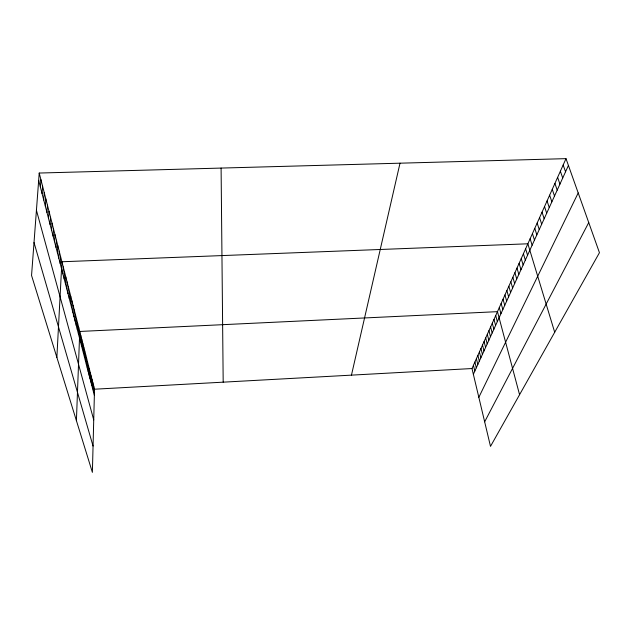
<?xml version="1.0" encoding="UTF-8"?>
<svg xmlns="http://www.w3.org/2000/svg" width="631" height="631" viewBox="0 0 631 631"><rect width="100%" height="100%" fill="white"/><g stroke="black" fill="none" stroke-linecap="round" stroke-linejoin="round"><path stroke-width="0.95" d="M93.514 392.088L93.68 385.935M39.217 173.044L94.516 389.209L92.386 472.351L31.55 275.463L39.217 173.044L566.007 158.649L599.45 252.692L490.5 446.385L471.988 368.536L566.007 158.649M91.803 385.478L91.968 379.27M92.662 388.806L92.828 382.623M89.145 375.224L89.334 368.946M90.044 378.687L90.225 372.432M90.927 382.102L91.101 375.871M87.315 368.173L87.512 361.839M88.237 371.722L88.427 365.42M85.437 360.932L85.65 354.551M86.384 364.576L86.589 358.219M83.513 353.494L83.734 347.058M84.483 357.233L84.696 350.828M81.533 345.851L81.762 339.368M82.527 349.7L82.756 343.24M76.414 420.672L79.743 331.456L497.465 311.659L519.573 394.706M80.523 341.947L80.76 335.44M77.329 329.634L77.589 323.04M78.418 333.846L78.67 327.276M75.097 321.021L75.373 314.372M76.225 325.359L76.485 318.742M72.802 312.156L73.086 305.451M73.953 316.62L74.237 309.947M71.626 307.62L71.918 300.884M69.221 298.337L69.528 291.554M70.427 303.014L70.735 296.255M66.744 288.769L67.067 281.923M67.99 293.596L68.314 286.774M65.474 283.879L65.813 277.001M64.181 278.902L64.528 272M56.869 357.406L61.909 261.755L527.863 243.795L554.696 332.261M62.871 273.846L63.226 266.921M60.19 263.498L60.568 256.509M58.817 258.197L59.204 251.177M56.001 247.32L56.411 240.245M57.421 252.802L57.815 245.759M54.558 241.752L54.976 234.645M53.083 236.089L53.517 228.95M51.592 230.323L52.034 223.161M50.078 224.462L50.527 217.269M46.954 212.434L47.435 205.185M48.532 218.5L48.997 211.282M45.353 206.258L45.85 198.978M43.728 199.972L44.233 192.668M42.072 193.575L42.592 186.248M40.384 187.06L40.92 179.701M351.459 375.137L400.015 163.184M473.36 374.286L568.428 165.464M478.834 397.309L578.201 192.936M484.655 421.808L588.739 222.562M94.516 389.209L471.988 368.536M563.16 164.991L565.55 171.782M560.367 171.23L562.718 178.005M557.623 177.366L559.934 184.118M554.917 183.408L557.197 190.128M552.259 189.339L554.507 196.044M549.64 195.184L551.857 201.857M547.069 200.934L549.254 207.583M544.529 206.589L546.691 213.215M542.037 212.15L544.167 218.76M539.584 217.632L541.682 224.218M537.17 223.027L539.237 229.589M534.788 228.343L536.831 234.874M532.446 233.573L534.457 240.08M530.135 238.723L532.122 245.207M525.623 248.795L527.563 255.232M523.422 253.717L525.331 260.13M521.245 258.568L523.131 264.957M519.108 263.348L520.969 269.713M516.994 268.057L518.832 274.398M34.011 242.541L93.057 446.054M514.92 272.702L516.734 279.02M512.869 277.277L514.659 283.571M510.85 281.789L512.617 288.059M508.854 286.237L510.605 292.484M506.89 290.623L508.618 296.846M504.95 294.945L506.661 301.145M503.041 299.212L504.729 305.388M36.432 210.265L93.727 419.883M501.156 303.416L502.82 309.569M499.302 307.565L500.943 313.694M495.721 315.563L497.331 321.644M493.994 319.412L495.587 325.47M492.29 323.214L493.86 329.248M38.665 180.427L94.358 395.337M490.61 326.968L492.164 332.979M488.954 330.668L490.492 336.662M487.313 334.327L488.836 340.298M485.696 337.94L487.195 343.887M484.095 341.513L485.586 347.436M482.518 345.031L483.993 350.939M480.956 348.517L482.415 354.401M479.418 351.956L480.861 357.816M477.896 355.348L479.323 361.192M476.397 358.708L477.809 364.521M474.906 362.02L476.302 367.818M473.439 365.302L474.827 371.075M221.095 168.075L223.185 382.157"/></g></svg>
